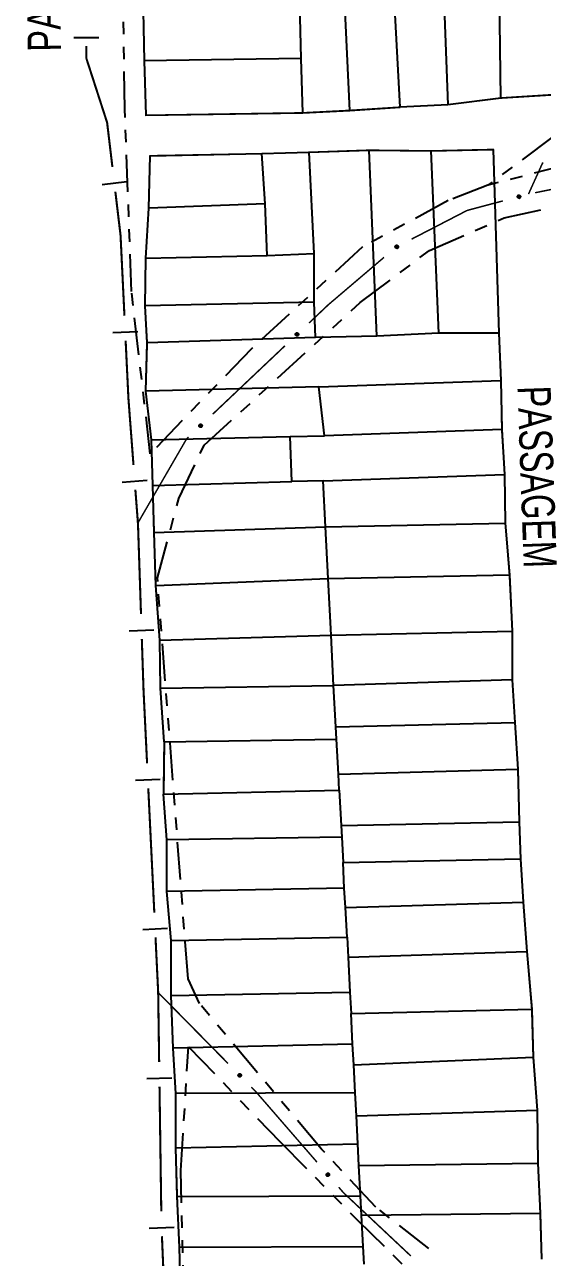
# Model space of a CAD drawing. Extents: x 203604 to 204690, y 4848469 to 4850418.
# Drawn here: x 203612.5 to 203674.9, y 4849588.5 to 4849737 of the extents above; entities that cross this region are included whole.
import ezdxf

# ---------------------------------------------------------------- set-up
doc = ezdxf.new("R2010")
doc.units = 0
doc.header["$LTSCALE"] = 1.5
doc.header["$MEASUREMENT"] = 0
doc.linetypes.add('TRACO_25', pattern=[8, 3, -1, 1, -1, 1, -1])
for name, color, linetype in [('CD_MALHA_LOTES', 7, 'CONTINUOUS'), ('LM-LIM-SETORES-BAIRROS', 7, 'CONTINUOUS'), ('RU-QUADRA', 210, 'CONTINUOUS'), ('SV-EIXO-RUA-N-PAV', 6, 'CONTINUOUS'), ('SV-RUA-NAO-PAV', 7, 'CONTINUOUS'), ('SV-TXT-RUA-PAV', 7, 'CONTINUOUS'), ('SV-TXT-VIA-ATUAL', 250, 'CONTINUOUS')]:
    doc.layers.add(name, color=color, linetype=linetype)
doc.styles.add('ARIAL', font='ARIAL.SHX')

msp = doc.modelspace()

# ---------------------------------------------------------------- linework, layer by layer
at = {"layer": 'CD_MALHA_LOTES', "linetype": 'Continuous', "flags": 128}
for points in [[(203651.698878, 4849726.648082), (203650.2321, 4849758.237783)], [(203657.755887, 4849727.038856), (203656.093744, 4849758.334139)], [(203662.342846, 4849758.436864), (203663.519815, 4849727.331937)], [(203669.869905, 4849728.113487), (203669.477375, 4849758.554144)], [(203626.734952, 4849742.630217), (203626.933527, 4849732.607397)], [(203645.850408, 4849732.898123), (203645.575506, 4849742.768414)], [(203645.850408, 4849732.898123), (203626.933527, 4849732.607397)], [(203626.933527, 4849732.607397), (203627.128914, 4849726.061919)], [(203646.032644, 4849726.355001), (203645.850408, 4849732.898123)], [(203669.869905, 4849728.113487), (203663.519815, 4849727.331937)], [(203676.219995, 4849728.504262), (203669.869905, 4849728.113487)], [(203627.128914, 4849726.061919), (203646.032644, 4849726.355001)], [(203646.032644, 4849726.355001), (203651.698878, 4849726.648082)], [(203651.698878, 4849726.648082), (203657.755887, 4849727.038856)], [(203663.519815, 4849727.331937), (203657.755887, 4849727.038856)], [(203646.797001, 4849721.602642), (203654.023927, 4849721.854744)], [(203654.948301, 4849699.459677), (203654.023927, 4849721.854744)], [(203654.023927, 4849721.854744), (203661.502955, 4849721.77071)], [(203661.502955, 4849721.77071), (203668.981983, 4849721.938778)], [(203668.981983, 4849721.938778), (203669.654255, 4849699.795813)], [(203627.469176, 4849714.87992), (203627.637244, 4849721.182472)], [(203627.637244, 4849721.182472), (203641.082688, 4849721.434574)], [(203641.082688, 4849721.434574), (203646.797001, 4849721.602642)], [(203641.502858, 4849715.384124), (203641.082688, 4849721.434574)], [(203647.385239, 4849709.417709), (203646.797001, 4849721.602642)], [(203662.427329, 4849699.795813), (203661.502955, 4849721.77071)], [(203627.13304, 4849708.829471), (203627.469176, 4849714.87992)], [(203641.502858, 4849715.384124), (203627.469176, 4849714.87992)], [(203641.75496, 4849709.165607), (203641.502858, 4849715.384124)], [(203627.049006, 4849703.115157), (203627.13304, 4849708.829471)], [(203627.13304, 4849708.829471), (203641.75496, 4849709.165607)], [(203641.75496, 4849709.165607), (203647.385239, 4849709.417709)], [(203647.385239, 4849703.535327), (203647.385239, 4849709.417709)], [(203647.385239, 4849703.535327), (203627.049006, 4849703.115157)], [(203627.301108, 4849698.619337), (203627.049006, 4849703.115157)], [(203647.553307, 4849699.291609), (203647.385239, 4849703.535327)], [(203662.427329, 4849699.795813), (203654.948301, 4849699.459677)], [(203669.654255, 4849699.795813), (203662.427329, 4849699.795813)], [(203669.654255, 4849699.795813), (203669.906357, 4849694.0815)], [(203627.13304, 4849692.82099), (203627.301108, 4849698.619337)], [(203647.553307, 4849699.291609), (203627.301108, 4849698.619337)], [(203654.948301, 4849699.459677), (203647.553307, 4849699.291609)], [(203647.973477, 4849693.325194), (203669.906357, 4849694.0815)], [(203669.906357, 4849694.0815), (203669.990391, 4849688.199118)], [(203647.973477, 4849693.325194), (203627.13304, 4849692.82099)], [(203627.805312, 4849686.938608), (203627.13304, 4849692.82099)], [(203648.64575, 4849687.442812), (203647.973477, 4849693.325194)], [(203669.990391, 4849688.199118), (203648.64575, 4849687.442812)], [(203669.990391, 4849688.199118), (203670.326527, 4849682.778924)], [(203627.805312, 4849686.938608), (203644.528083, 4849687.358778)], [(203627.97338, 4849681.43438), (203627.805312, 4849686.938608)], [(203644.528083, 4849687.358778), (203648.64575, 4849687.442812)], [(203644.696151, 4849681.938584), (203644.528083, 4849687.358778)], [(203627.97338, 4849681.43438), (203644.696151, 4849681.938584)], [(203648.477682, 4849682.022618), (203644.696151, 4849681.938584)], [(203648.477682, 4849682.022618), (203670.326527, 4849682.778924)], [(203648.769114, 4849676.46082), (203648.477682, 4849682.022618)], [(203670.326527, 4849682.778924), (203670.410561, 4849676.896543)], [(203628.141448, 4849675.8041), (203627.97338, 4849681.43438)], [(203628.141448, 4849675.8041), (203648.769114, 4849676.46082)], [(203628.309516, 4849669.417515), (203628.141448, 4849675.8041)], [(203648.769114, 4849676.46082), (203670.410561, 4849676.896543)], [(203649.094986, 4849670.241765), (203648.769114, 4849676.46082)], [(203670.410561, 4849676.896543), (203670.914765, 4849670.678025)], [(203628.309516, 4849669.417515), (203649.094986, 4849670.241765)], [(203649.094986, 4849670.241765), (203670.914765, 4849670.678025)], [(203649.453333, 4849663.402962), (203649.094986, 4849670.241765)], [(203670.914765, 4849670.678025), (203671.250901, 4849663.913286)], [(203628.813721, 4849662.820844), (203628.309516, 4849669.417515)], [(203649.453333, 4849663.402962), (203671.250901, 4849663.913286)], [(203671.250901, 4849663.913286), (203671.250901, 4849658.030905)], [(203628.813721, 4849662.820844), (203649.453333, 4849663.402962)], [(203628.897755, 4849657.022496), (203628.813721, 4849662.820844)], [(203649.738192, 4849657.358633), (203649.453333, 4849663.402962)], [(203671.250901, 4849658.030905), (203649.738192, 4849657.358633)], [(203671.250901, 4849658.030905), (203671.587038, 4849652.904829)], [(203628.897755, 4849657.022496), (203649.738192, 4849657.358633)], [(203629.317925, 4849650.551877), (203628.897755, 4849657.022496)], [(203650.030886, 4849652.380736), (203649.738192, 4849657.358633)], [(203650.030886, 4849652.380736), (203671.587038, 4849652.904829)], [(203650.109929, 4849650.872265), (203650.030886, 4849652.380736)], [(203671.587038, 4849652.904829), (203671.923174, 4849647.27455)], [(203629.317925, 4849650.551877), (203629.233891, 4849644.249325)], [(203629.317925, 4849650.551877), (203650.109929, 4849650.872265)], [(203650.329721, 4849646.677678), (203650.109929, 4849650.872265)], [(203650.329721, 4849646.677678), (203671.923174, 4849647.27455)], [(203650.430949, 4849644.745796), (203650.329721, 4849646.677678)], [(203671.923174, 4849647.27455), (203672.091242, 4849640.929981)], [(203629.233891, 4849644.249325), (203650.430949, 4849644.745796)], [(203650.430949, 4849644.745796), (203650.653858, 4849640.491742)], [(203629.654061, 4849638.745097), (203629.233891, 4849644.249325)], [(203650.653858, 4849640.491742), (203672.091242, 4849640.929981)], [(203650.653858, 4849640.491742), (203650.728279, 4849639.071466)], [(203672.091242, 4849640.929981), (203672.25931, 4849636.476178)], [(203650.728279, 4849639.071466), (203629.654061, 4849638.745097)], [(203629.654061, 4849632.526579), (203629.654061, 4849638.745097)], [(203650.728279, 4849639.071466), (203650.886823, 4849636.045742)], [(203650.886823, 4849636.045742), (203672.25931, 4849636.476178)], [(203651.03228, 4849632.948509), (203650.886823, 4849636.045742)], [(203672.25931, 4849636.476178), (203672.595446, 4849631.266069)], [(203651.03228, 4849632.948509), (203629.654061, 4849632.526579)], [(203651.16677, 4849630.593797), (203651.03228, 4849632.948509)], [(203630.158265, 4849626.644198), (203629.654061, 4849632.526579)], [(203651.16677, 4849630.593797), (203672.595446, 4849631.266069)], [(203672.595446, 4849631.266069), (203673.015616, 4849625.299653)], [(203651.358297, 4849627.047984), (203651.16677, 4849630.593797)], [(203630.158265, 4849626.644198), (203651.358297, 4849627.047984)], [(203651.358297, 4849627.047984), (203651.485413, 4849624.622061)], [(203630.158265, 4849620.00551), (203630.158265, 4849626.644198)], [(203651.485413, 4849624.622061), (203673.015616, 4849625.299653)], [(203673.015616, 4849625.299653), (203673.603854, 4849618.366847)], [(203651.485413, 4849624.622061), (203651.705665, 4849620.418691)], [(203630.158265, 4849620.00551), (203651.705665, 4849620.418691)], [(203630.410367, 4849613.660941), (203630.158265, 4849620.00551)], [(203651.705665, 4849620.418691), (203651.840979, 4849617.836324)], [(203651.840979, 4849617.836324), (203673.603854, 4849618.366847)], [(203652.034423, 4849614.14456), (203651.840979, 4849617.836324)], [(203673.603854, 4849618.366847), (203673.771922, 4849612.568499)], [(203652.034423, 4849614.14456), (203630.410367, 4849613.660941)], [(203630.746503, 4849608.19873), (203630.410367, 4849613.660941)], [(203652.16593, 4849611.634834), (203652.034423, 4849614.14456)], [(203652.16593, 4849611.634834), (203673.771922, 4849612.568499)], [(203673.771922, 4849612.568499), (203674.276126, 4849606.181913)], [(203652.3425, 4849608.265112), (203652.16593, 4849611.634834)], [(203652.3425, 4849608.265112), (203630.746503, 4849608.19873)], [(203630.746503, 4849601.644076), (203630.746503, 4849608.19873)], [(203652.487411, 4849605.499582), (203652.3425, 4849608.265112)], [(203652.487411, 4849605.499582), (203674.276126, 4849606.181913)], [(203674.276126, 4849606.181913), (203674.36016, 4849599.795328)], [(203652.663751, 4849602.134251), (203652.487411, 4849605.499582)], [(203630.746503, 4849601.644076), (203652.663751, 4849602.134251)], [(203630.914571, 4849595.803712), (203630.746503, 4849601.644076)], [(203652.79988, 4849599.53633), (203652.663751, 4849602.134251)], [(203652.79988, 4849599.53633), (203674.36016, 4849599.795328)], [(203652.991589, 4849595.877685), (203652.79988, 4849599.53633)], [(203674.36016, 4849599.795328), (203674.612262, 4849593.786895)], [(203630.914571, 4849595.803712), (203652.991589, 4849595.877685)], [(203631.166673, 4849589.669228), (203630.914571, 4849595.803712)], [(203653.114544, 4849593.531175), (203652.991589, 4849595.877685)], [(203653.114544, 4849593.531175), (203674.612262, 4849593.786895)], [(203653.31215, 4849589.759999), (203653.114544, 4849593.531175)], [(203674.612262, 4849593.786895), (203674.78033, 4849588.24065)], [(203631.166673, 4849589.669228), (203653.31215, 4849589.759999)], [(203631.334741, 4849583.366677), (203631.166673, 4849589.669228)], [(203653.422391, 4849587.656118), (203653.31215, 4849589.759999)]]:
    msp.add_lwpolyline(points, dxfattribs=at)
at = {"layer": 'LM-LIM-SETORES-BAIRROS'}
for points in [[(203621.47, 4849735.395497), (203618.47, 4849735.395497)], [(203624.823796, 4849718.017405), (203621.844855, 4849717.662561)], [(203626.141897, 4849699.970115), (203623.145382, 4849699.82554)], [(203627.284251, 4849682.04999), (203624.292925, 4849681.822023)], [(203628.107657, 4849664.008068), (203625.109326, 4849663.908024)], [(203628.869367, 4849646.047365), (203625.872889, 4849645.902042)], [(203629.74131, 4849628.068497), (203626.744832, 4849627.923173)], [(203630.258078, 4849610.027109), (203627.258381, 4849609.984454)], [(203630.520979, 4849592.070962), (203627.523637, 4849591.944698)]]:
    msp.add_lwpolyline(points, dxfattribs=at)
at = {"layer": 'LM-LIM-SETORES-BAIRROS', "const_width": 0.25}
for points in [[(203619.97, 4849732.88), (203619.97, 4849734.395497)], [(203620.119076, 4849732.419002), (203619.97, 4849732.88)], [(203622.46, 4849725.18), (203620.119076, 4849732.419002)], [(203622.506355, 4849724.790844), (203622.46, 4849725.18)], [(203623.097763, 4849719.825943), (203622.506355, 4849724.790844)], [(203624.08, 4849711.58), (203623.452607, 4849716.847003)], [(203624.11353, 4849710.885046), (203624.08, 4849711.58)], [(203624.547256, 4849701.895503), (203624.11353, 4849710.885046)], [(203625.03, 4849691.89), (203624.691831, 4849698.898989)], [(203625.104686, 4849690.909984), (203625.03, 4849691.89)], [(203625.63661, 4849683.930224), (203625.104686, 4849690.909984)], [(203626.18, 4849676.8), (203625.864577, 4849680.938898)], [(203626.208316, 4849675.951372), (203626.18, 4849676.8)], [(203626.541796, 4849665.956934), (203626.208316, 4849675.951372)], [(203626.85, 4849656.72), (203626.641839, 4849662.958602)], [(203626.886715, 4849655.962964), (203626.85, 4849656.72)], [(203627.274245, 4849647.972356), (203626.886715, 4849655.962964)], [(203628.146188, 4849629.993487), (203627.419569, 4849644.975877)], [(203628.61, 4849620.43), (203628.291512, 4849626.997009)], [(203628.616047, 4849620.00477), (203628.61, 4849620.43)], [(203628.729793, 4849612.005579), (203628.616047, 4849620.00477)], [(203628.985721, 4849594.007399), (203628.772447, 4849609.005882)], [(203629.695717, 4849576.022008), (203629.064396, 4849591.008716)]]:
    msp.add_lwpolyline(points, dxfattribs=at)
at = {"layer": 'RU-QUADRA', "linetype": 'Continuous', "const_width": 0.18, "flags": 128}
for points in [[(203680.811599, 4849758.74046), (203681.593148, 4849728.699649), (203676.219995, 4849728.504262), (203669.869905, 4849728.113487), (203663.519815, 4849727.331937), (203657.755887, 4849727.038856), (203651.698878, 4849726.648082), (203646.032644, 4849726.355001), (203627.128914, 4849726.061919), (203626.933527, 4849732.607397), (203626.734952, 4849742.630217)], [(203631.334741, 4849583.366677), (203631.166673, 4849589.669228), (203630.914571, 4849595.803712), (203630.746503, 4849601.644076), (203630.746503, 4849608.19873), (203630.410367, 4849613.660941), (203630.158265, 4849620.00551), (203630.158265, 4849626.644198), (203629.654061, 4849632.526579), (203629.654061, 4849638.745097), (203629.233891, 4849644.249325), (203629.317925, 4849650.551877), (203628.897755, 4849657.022496), (203628.813721, 4849662.820844), (203628.309516, 4849669.417515), (203628.141448, 4849675.8041), (203627.97338, 4849681.43438), (203627.805312, 4849686.938608), (203627.13304, 4849692.82099), (203627.301108, 4849698.619337), (203627.049006, 4849703.115157), (203627.13304, 4849708.829471), (203627.469176, 4849714.87992), (203627.637244, 4849721.182472), (203641.082688, 4849721.434574), (203646.797001, 4849721.602642), (203654.023927, 4849721.854744), (203661.502955, 4849721.77071), (203668.981983, 4849721.938778), (203669.654255, 4849699.795813), (203669.906357, 4849694.0815), (203669.990391, 4849688.199118), (203670.326527, 4849682.778924), (203670.410561, 4849676.896543), (203670.914765, 4849670.678025), (203671.250901, 4849663.913286), (203671.250901, 4849658.030905), (203671.587038, 4849652.904829), (203671.923174, 4849647.27455), (203672.091242, 4849640.929981), (203672.25931, 4849636.476178), (203672.595446, 4849631.266069), (203673.015616, 4849625.299653), (203673.603854, 4849618.366847), (203673.771922, 4849612.568499), (203674.276126, 4849606.181913), (203674.36016, 4849599.795328), (203674.612262, 4849593.786895), (203674.78033, 4849588.24065)]]:
    msp.add_lwpolyline(points, dxfattribs=at)
at = {"layer": 'SV-EIXO-RUA-N-PAV', "const_width": 0.18}
for points in [[(203674.91, 4849720.29), (203673.304376, 4849716.746225)], [(203674.998082, 4849720.354971), (203674.91, 4849720.29)], [(203674.017992, 4849716.720802), (203681.860354, 4849718.301106)], [(203673.304376, 4849716.746225), (203673.22, 4849716.56)], [(203659.133721, 4849711.128827), (203665.352161, 4849714.343015)], [(203665.352161, 4849714.343015), (203665.83, 4849714.59)], [(203665.83, 4849714.59), (203670.141538, 4849715.739355)], [(203649.11, 4849703.23), (203655.817314, 4849708.939054)], [(203646.79203, 4849701.035529), (203648.970592, 4849703.09802)], [(203648.970592, 4849703.09802), (203649.11, 4849703.23)], [(203635.173034, 4849690.035578), (203643.887281, 4849698.285541)], [(203626.18, 4849676.96), (203631.693256, 4849686.478614)], [(203631.693256, 4849686.478614), (203632.03, 4849687.06)], [(203632.03, 4849687.06), (203632.268285, 4849687.28559)], [(203628.611032, 4849620.357441), (203637.032437, 4849611.808761)], [(203639.839572, 4849608.959201), (203640.42, 4849608.37)], [(203640.42, 4849608.37), (203647.739875, 4849599.928812)], [(203650.360452, 4849596.906796), (203650.93, 4849596.25)], [(203650.93, 4849596.25), (203659.042554, 4849588.629116)]]:
    msp.add_lwpolyline(points, dxfattribs=at)
at = {"layer": 'SV-EIXO-RUA-N-PAV'}
for points in [[(203671.906864, 4849716.323874), (203671.93077, 4849716.366541), (203671.960041, 4849716.398324), (203671.992085, 4849716.417805), (203672.024889, 4849716.427636), (203672.059583, 4849716.433915), (203672.095958, 4849716.432527), (203672.135988, 4849716.422045), (203672.178958, 4849716.398364), (203672.209545, 4849716.366238), (203672.230325, 4849716.335845), (203672.242546, 4849716.302229), (203672.248081, 4849716.268424), (203672.24539, 4849716.230687), (203672.234371, 4849716.190224), (203672.209513, 4849716.147592), (203672.180603, 4849716.116631), (203672.149114, 4849716.098602), (203672.115241, 4849716.086529), (203672.079745, 4849716.080544), (203672.044046, 4849716.082112), (203672.003326, 4849716.09328), (203671.961574, 4849716.118372), (203671.930364, 4849716.146854), (203671.911897, 4849716.178081), (203671.900763, 4849716.211697), (203671.894043, 4849716.246418), (203671.893915, 4849716.283041), (203671.906864, 4849716.323874)], [(203657.17884, 4849710.242303), (203657.19302, 4849710.289111), (203657.21478, 4849710.32644), (203657.241889, 4849710.352351), (203657.271815, 4849710.369001), (203657.304349, 4849710.382586), (203657.340173, 4849710.389047), (203657.381521, 4849710.38741), (203657.428575, 4849710.373514), (203657.46535, 4849710.348711), (203657.492175, 4849710.323492), (203657.511333, 4849710.293287), (203657.524001, 4849710.26146), (203657.529481, 4849710.224027), (203657.527413, 4849710.182141), (203657.512296, 4849710.135164), (203657.490713, 4849710.098714), (203657.463833, 4849710.07434), (203657.433345, 4849710.055272), (203657.399963, 4849710.0418), (203657.364762, 4849710.035661), (203657.322593, 4849710.037819), (203657.276425, 4849710.053355), (203657.239824, 4849710.074466), (203657.21508, 4849710.100997), (203657.196983, 4849710.131435), (203657.18296, 4849710.163901), (203657.174966, 4849710.199642), (203657.17884, 4849710.242303)], [(203645.159637, 4849699.641694), (203645.160282, 4849699.690598), (203645.170837, 4849699.732497), (203645.189698, 4849699.764909), (203645.213834, 4849699.789205), (203645.241325, 4849699.811279), (203645.273952, 4849699.82742), (203645.314133, 4849699.837313), (203645.363195, 4849699.83701), (203645.405406, 4849699.823376), (203645.438171, 4849699.806585), (203645.464954, 4849699.782877), (203645.485951, 4849699.755811), (203645.501596, 4849699.721365), (203645.511224, 4849699.680548), (203645.509726, 4849699.631222), (203645.499096, 4849699.590216), (203645.48003, 4849699.559345), (203645.456024, 4849699.53257), (203645.427688, 4849699.51037), (203645.395569, 4849699.494711), (203645.354455, 4849699.485091), (203645.305789, 4849699.487215), (203645.26477, 4849699.49735), (203645.233639, 4849699.515978), (203645.207811, 4849699.540205), (203645.185336, 4849699.567509), (203645.167745, 4849699.599631), (203645.159637, 4849699.641694)], [(203633.540641, 4849688.641743), (203633.541286, 4849688.690647), (203633.551841, 4849688.732546), (203633.570702, 4849688.764958), (203633.594838, 4849688.789253), (203633.622329, 4849688.811328), (203633.654956, 4849688.827468), (203633.695137, 4849688.837361), (203633.744199, 4849688.837058), (203633.78641, 4849688.823425), (203633.819175, 4849688.806634), (203633.845958, 4849688.782925), (203633.866955, 4849688.755859), (203633.8826, 4849688.721414), (203633.892228, 4849688.680597), (203633.89073, 4849688.63127), (203633.8801, 4849688.590265), (203633.861033, 4849688.559393), (203633.837028, 4849688.532619), (203633.808692, 4849688.510419), (203633.776573, 4849688.494759), (203633.735459, 4849688.48514), (203633.686793, 4849688.487264), (203633.645774, 4849688.497398), (203633.614643, 4849688.516027), (203633.588815, 4849688.540254), (203633.56634, 4849688.567558), (203633.548749, 4849688.59968), (203633.540641, 4849688.641743)], [(203638.413592, 4849610.56359), (203638.462499, 4849610.563916), (203638.504599, 4849610.554196), (203638.537379, 4849610.535982), (203638.562149, 4849610.512333), (203638.584766, 4849610.485286), (203638.601551, 4849610.452986), (203638.61224, 4849610.413009), (203638.612911, 4849610.363951), (203638.600119, 4849610.321478), (203638.583982, 4849610.288385), (203638.56081, 4849610.261137), (203638.534167, 4849610.239606), (203638.500038, 4849610.22328), (203638.459421, 4849610.212844), (203638.410074, 4849610.213362), (203638.368866, 4849610.223175), (203638.337622, 4849610.241625), (203638.310375, 4849610.265094), (203638.287617, 4849610.292984), (203638.271323, 4849610.324785), (203638.260889, 4849610.3657), (203638.262046, 4849610.414398), (203638.271364, 4849610.455611), (203638.28937, 4849610.487105), (203638.313079, 4849610.513409), (203638.339932, 4849610.536423), (203638.371698, 4849610.554648), (203638.413592, 4849610.56359)], [(203649.039198, 4849598.598474), (203649.088028, 4849598.595694), (203649.129426, 4849598.583321), (203649.160984, 4849598.563063), (203649.184202, 4849598.53789), (203649.205056, 4849598.509461), (203649.219757, 4849598.47616), (203649.227887, 4849598.435586), (203649.225442, 4849598.386584), (203649.20998, 4849598.345009), (203649.191774, 4849598.313007), (203649.166919, 4849598.287285), (203649.138963, 4849598.267489), (203649.103867, 4849598.253363), (203649.062669, 4849598.245526), (203649.013454, 4849598.249176), (203648.972952, 4849598.261585), (203648.942942, 4849598.281981), (203648.917241, 4849598.307132), (203648.896299, 4849598.336411), (203648.882057, 4849598.369182), (203648.874241, 4849598.410677), (203648.878487, 4849598.459204), (203648.890402, 4849598.499741), (203648.910372, 4849598.530029), (203648.935703, 4849598.554775), (203648.963962, 4849598.576038), (203648.996822, 4849598.592209), (203649.039198, 4849598.598474)]]:
    msp.add_lwpolyline(points, close=True, dxfattribs=at)
for points in [[(203671.893915, 4849716.283041), (203672.178958, 4849716.398364)], [(203671.894043, 4849716.246418), (203672.209545, 4849716.366238)], [(203671.898586, 4849716.265811), (203672.189709, 4849716.381546)], [(203671.900763, 4849716.211697), (203672.230325, 4849716.335845)], [(203671.90078, 4849716.231092), (203672.214669, 4849716.351484)], [(203671.901665, 4849716.301936), (203672.154552, 4849716.407479)], [(203671.906864, 4849716.323874), (203672.135988, 4849716.422045)], [(203671.908951, 4849716.195141), (203672.23541, 4849716.316059)], [(203671.911897, 4849716.178081), (203672.242546, 4849716.302229)], [(203671.92083, 4849716.346586), (203672.108936, 4849716.424974)], [(203671.924682, 4849716.162618), (203672.242527, 4849716.284064)], [(203671.930364, 4849716.146854), (203672.248081, 4849716.268424)], [(203671.93077, 4849716.366541), (203672.095958, 4849716.432527)], [(203671.947378, 4849716.384731), (203672.06947, 4849716.429987)], [(203671.948324, 4849716.132204), (203672.242436, 4849716.247324)], [(203671.960041, 4849716.398324), (203672.059583, 4849716.433915)], [(203671.961574, 4849716.118372), (203672.24539, 4849716.230687)], [(203671.985766, 4849716.108293), (203672.237071, 4849716.209177)], [(203672.003326, 4849716.09328), (203672.234371, 4849716.190224)], [(203672.028394, 4849716.091413), (203672.214566, 4849716.166461)], [(203672.044046, 4849716.082112), (203672.209513, 4849716.147592)], [(203672.065925, 4849716.08306), (203672.188985, 4849716.129986)], [(203672.079745, 4849716.080544), (203672.180603, 4849716.116631)], [(203657.174966, 4849710.199642), (203657.428575, 4849710.373514)], [(203657.178476, 4849710.219761), (203657.402781, 4849710.377173)], [(203657.17884, 4849710.242303), (203657.381521, 4849710.38741)], [(203657.18296, 4849710.163901), (203657.46535, 4849710.348711)], [(203657.18323, 4849710.183818), (203657.442688, 4849710.359399)], [(203657.1876, 4849710.267486), (203657.35447, 4849710.384458)], [(203657.192833, 4849710.150381), (203657.473524, 4849710.335401)], [(203657.19302, 4849710.289111), (203657.340173, 4849710.389047)], [(203657.196983, 4849710.131435), (203657.492175, 4849710.323492)], [(203657.205332, 4849710.310444), (203657.31485, 4849710.380875)], [(203657.208537, 4849710.117026), (203657.501392, 4849710.305261)], [(203657.21478, 4849710.32644), (203657.304349, 4849710.382586)], [(203657.21508, 4849710.100997), (203657.511333, 4849710.293287)], [(203657.230888, 4849710.088642), (203657.515217, 4849710.275542)], [(203657.239824, 4849710.074466), (203657.524001, 4849710.26146)], [(203657.260512, 4849710.064017), (203657.523022, 4849710.23964)], [(203657.276425, 4849710.053355), (203657.529481, 4849710.224027)], [(203657.302217, 4849710.048709), (203657.525978, 4849710.201231)], [(203657.322593, 4849710.037819), (203657.527413, 4849710.182141)], [(203657.347477, 4849710.041383), (203657.513176, 4849710.154678)], [(203657.364762, 4849710.035661), (203657.512296, 4849710.135164)], [(203657.385926, 4849710.041288), (203657.496029, 4849710.113558)], [(203657.399963, 4849710.0418), (203657.490713, 4849710.098714)], [(203645.159637, 4849699.641694), (203645.314133, 4849699.837313)], [(203645.160282, 4849699.690598), (203645.273952, 4849699.82742)], [(203645.161071, 4849699.668318), (203645.288962, 4849699.826976)], [(203645.165538, 4849699.619935), (203645.337398, 4849699.833372)], [(203645.166196, 4849699.714509), (203645.251888, 4849699.812547)], [(203645.167745, 4849699.599631), (203645.363195, 4849699.83701)], [(203645.170837, 4849699.732497), (203645.241325, 4849699.811279)], [(203645.180073, 4849699.586719), (203645.380669, 4849699.827362)], [(203645.185336, 4849699.567509), (203645.405406, 4849699.823376)], [(203645.198571, 4849699.557256), (203645.41695, 4849699.812856)], [(203645.207811, 4849699.540205), (203645.438171, 4849699.806585)], [(203645.222909, 4849699.529564), (203645.452082, 4849699.791624)], [(203645.233639, 4849699.515978), (203645.464954, 4849699.782877)], [(203645.252254, 4849699.508491), (203645.473606, 4849699.766905)], [(203645.26477, 4849699.49735), (203645.485951, 4849699.755811)], [(203645.287544, 4849699.493047), (203645.49106, 4849699.734575)], [(203645.305789, 4849699.487215), (203645.501596, 4849699.721365)], [(203645.331859, 4849699.489904), (203645.504551, 4849699.698492)], [(203645.354455, 4849699.485091), (203645.511224, 4849699.680548)], [(203645.377375, 4849699.495415), (203645.50516, 4849699.650214)], [(203645.395569, 4849699.494711), (203645.509726, 4849699.631222)], [(203645.414343, 4849699.505986), (203645.500088, 4849699.605953)], [(203645.427688, 4849699.51037), (203645.499096, 4849699.590216)], [(203633.540641, 4849688.641743), (203633.695137, 4849688.837361)], [(203633.541286, 4849688.690647), (203633.654956, 4849688.827468)], [(203633.542075, 4849688.668367), (203633.669966, 4849688.827025)], [(203633.546542, 4849688.619984), (203633.718402, 4849688.833421)], [(203633.5472, 4849688.714558), (203633.632892, 4849688.812596)], [(203633.548749, 4849688.59968), (203633.744199, 4849688.837058)], [(203633.551841, 4849688.732546), (203633.622329, 4849688.811328)], [(203633.561076, 4849688.586768), (203633.761673, 4849688.82741)], [(203633.56634, 4849688.567558), (203633.78641, 4849688.823425)], [(203633.579575, 4849688.557305), (203633.797954, 4849688.812904)], [(203633.588815, 4849688.540254), (203633.819175, 4849688.806634)], [(203633.603913, 4849688.529613), (203633.833086, 4849688.791673)], [(203633.614643, 4849688.516027), (203633.845958, 4849688.782925)], [(203633.633258, 4849688.50854), (203633.85461, 4849688.766953)], [(203633.645774, 4849688.497398), (203633.866955, 4849688.755859)], [(203633.668548, 4849688.493096), (203633.872064, 4849688.734623)], [(203633.686793, 4849688.487264), (203633.8826, 4849688.721414)], [(203633.712863, 4849688.489952), (203633.885555, 4849688.698541)], [(203633.735459, 4849688.48514), (203633.892228, 4849688.680597)], [(203633.758379, 4849688.495463), (203633.886164, 4849688.650263)], [(203633.776573, 4849688.494759), (203633.89073, 4849688.63127)], [(203633.795347, 4849688.506034), (203633.881092, 4849688.606001)], [(203633.808692, 4849688.510419), (203633.8801, 4849688.590265)], [(203638.262046, 4849610.414398), (203638.500038, 4849610.22328)], [(203638.265252, 4849610.388387), (203638.477228, 4849610.219872)], [(203638.267514, 4849610.432755), (203638.513036, 4849610.234076)], [(203638.271364, 4849610.455611), (203638.534167, 4849610.239606)], [(203638.282254, 4849610.468346), (203638.545013, 4849610.25217)], [(203638.28937, 4849610.487105), (203638.56081, 4849610.261137)], [(203638.30274, 4849610.498104), (203638.5693, 4849610.27418)], [(203638.313079, 4849610.513409), (203638.583982, 4849610.288385)], [(203638.329944, 4849610.522987), (203638.58983, 4849610.309727)], [(203638.339932, 4849610.536423), (203638.600119, 4849610.321478)], [(203638.359034, 4849610.542067), (203638.603612, 4849610.346289)], [(203638.371698, 4849610.554648), (203638.612911, 4849610.363951)], [(203638.391954, 4849610.557258), (203638.608762, 4849610.389671)], [(203638.413592, 4849610.56359), (203638.61224, 4849610.413009)], [(203638.440239, 4849610.562685), (203638.601405, 4849610.43797)], [(203638.462499, 4849610.563916), (203638.601551, 4849610.452986)], [(203638.486522, 4849610.558478), (203638.586243, 4849610.47475)], [(203638.504599, 4849610.554196), (203638.584766, 4849610.485286)], [(203638.260889, 4849610.3657), (203638.459421, 4849610.212844)], [(203638.271323, 4849610.324785), (203638.410074, 4849610.213362)], [(203638.271665, 4849610.34299), (203638.428972, 4849610.218304)], [(203638.282968, 4849610.306239), (203638.384619, 4849610.222496)], [(203638.287617, 4849610.292984), (203638.368866, 4849610.223175)], [(203648.90208, 4849598.511759), (203649.150585, 4849598.279338)], [(203648.910372, 4849598.530029), (203649.166919, 4849598.287285)], [(203648.924413, 4849598.540157), (203649.17622, 4849598.299763)], [(203648.935703, 4849598.554775), (203649.191774, 4849598.313007)], [(203648.953142, 4849598.563263), (203649.198965, 4849598.333935)], [(203648.963962, 4849598.576038), (203649.20998, 4849598.345009)], [(203648.983384, 4849598.580457), (203649.215041, 4849598.369548)], [(203648.996822, 4849598.592209), (203649.225442, 4849598.386584)], [(203649.017202, 4849598.593528), (203649.222934, 4849598.412515)], [(203649.039198, 4849598.598474), (203649.227887, 4849598.435586)], [(203649.065734, 4849598.595879), (203649.218658, 4849598.461185)], [(203649.088028, 4849598.595694), (203649.219757, 4849598.47616)], [(203649.111657, 4849598.588743), (203649.205861, 4849598.498853)], [(203649.129426, 4849598.583321), (203649.205056, 4849598.509461)], [(203648.874241, 4849598.410677), (203649.062669, 4849598.245526)], [(203648.878487, 4849598.459204), (203649.103867, 4849598.253363)], [(203648.880035, 4849598.433042), (203649.080887, 4849598.251409)], [(203648.882057, 4849598.369182), (203649.013454, 4849598.249176)], [(203648.883554, 4849598.387328), (203649.032628, 4849598.252908)], [(203648.88511, 4849598.477176), (203649.117524, 4849598.263312)], [(203648.890402, 4849598.499741), (203649.138963, 4849598.267489)], [(203648.892501, 4849598.349934), (203648.98863, 4849598.259907)], [(203648.896299, 4849598.336411), (203648.972952, 4849598.261585)]]:
    msp.add_lwpolyline(points, dxfattribs=at)
at = {"layer": 'SV-RUA-NAO-PAV', "linetype": 'TRACO_25'}
for points in [[(203725.73, 4849711.76, 8.67), (203707.73, 4849715.65, 9.1), (203700, 4849718.6, 9.1), (203691.35, 4849720.02, 9.12), (203683.9, 4849720.51, 9.37), (203678.28, 4849720.19, 10.36), (203668.31, 4849717.62, 11.28), (203663.56, 4849715.77, 11.28), (203653.23, 4849710.19, 11.59), (203639.84, 4849697.92, 11.8), (203627.66, 4849685.27, 11.94), (203625.41, 4849704.82, 12.18), (203624.59, 4849726.81, 11.59), (203624.33, 4849744.98, 10.4)], [(203685.91, 4849738.81, 8.18), (203688.52, 4849735.13, 8.29), (203689.36, 4849732.65, 8.87), (203687.05, 4849729.86, 9.1), (203676.05, 4849723.39, 9.07), (203668.31, 4849717.62, 9.07)], [(203661.2, 4849589.51, 10.23), (203654.83, 4849594.52, 10.41), (203648.29, 4849601.5, 10.87), (203633.58, 4849619.06, 11.2), (203632.21, 4849622.01, 11.22), (203628.52, 4849670.31, 11.56), (203631.09, 4849679.88, 11.66), (203634.14, 4849686.29, 11.87), (203652.96, 4849703.48, 10.9), (203661.31, 4849709.78, 10.94), (203670.29, 4849713.7, 10.47), (203681.4, 4849716.08, 10.18), (203691.09, 4849716.1, 10.14), (203711.9, 4849710.21, 9.22), (203724.02, 4849705.4, 8.64)], [(203631.59, 4849517.53, 13.21), (203633.87, 4849523.37, 12.91), (203635.03, 4849530.88, 12.29), (203633.3, 4849559.42, 12.27), (203631.72, 4849583.02, 11.93), (203631.35, 4849598.92, 11.38), (203632.26, 4849613.84, 11.39), (203643.31, 4849602.37, 11.17), (203652.61, 4849592.95, 11.01), (203659.9, 4849585.78, 10.3)]]:
    msp.add_polyline3d(points, dxfattribs=at)

# ---------------------------------------------------------------- texts
at = {"layer": 'SV-TXT-RUA-PAV', "style": 'ARIAL', "width": 0.7}
msp.add_text('PASSAGEM', height=4, rotation=91, dxfattribs=at).set_placement((203616.904159, 4849733.761166))
at = {"layer": 'SV-TXT-VIA-ATUAL', "style": 'ARIAL', "width": 0.7}
msp.add_text('PASSAGEM', height=4, rotation=272, dxfattribs=at).set_placement((203671.882952, 4849693.387768))

doc.saveas('drawing.dxf')
